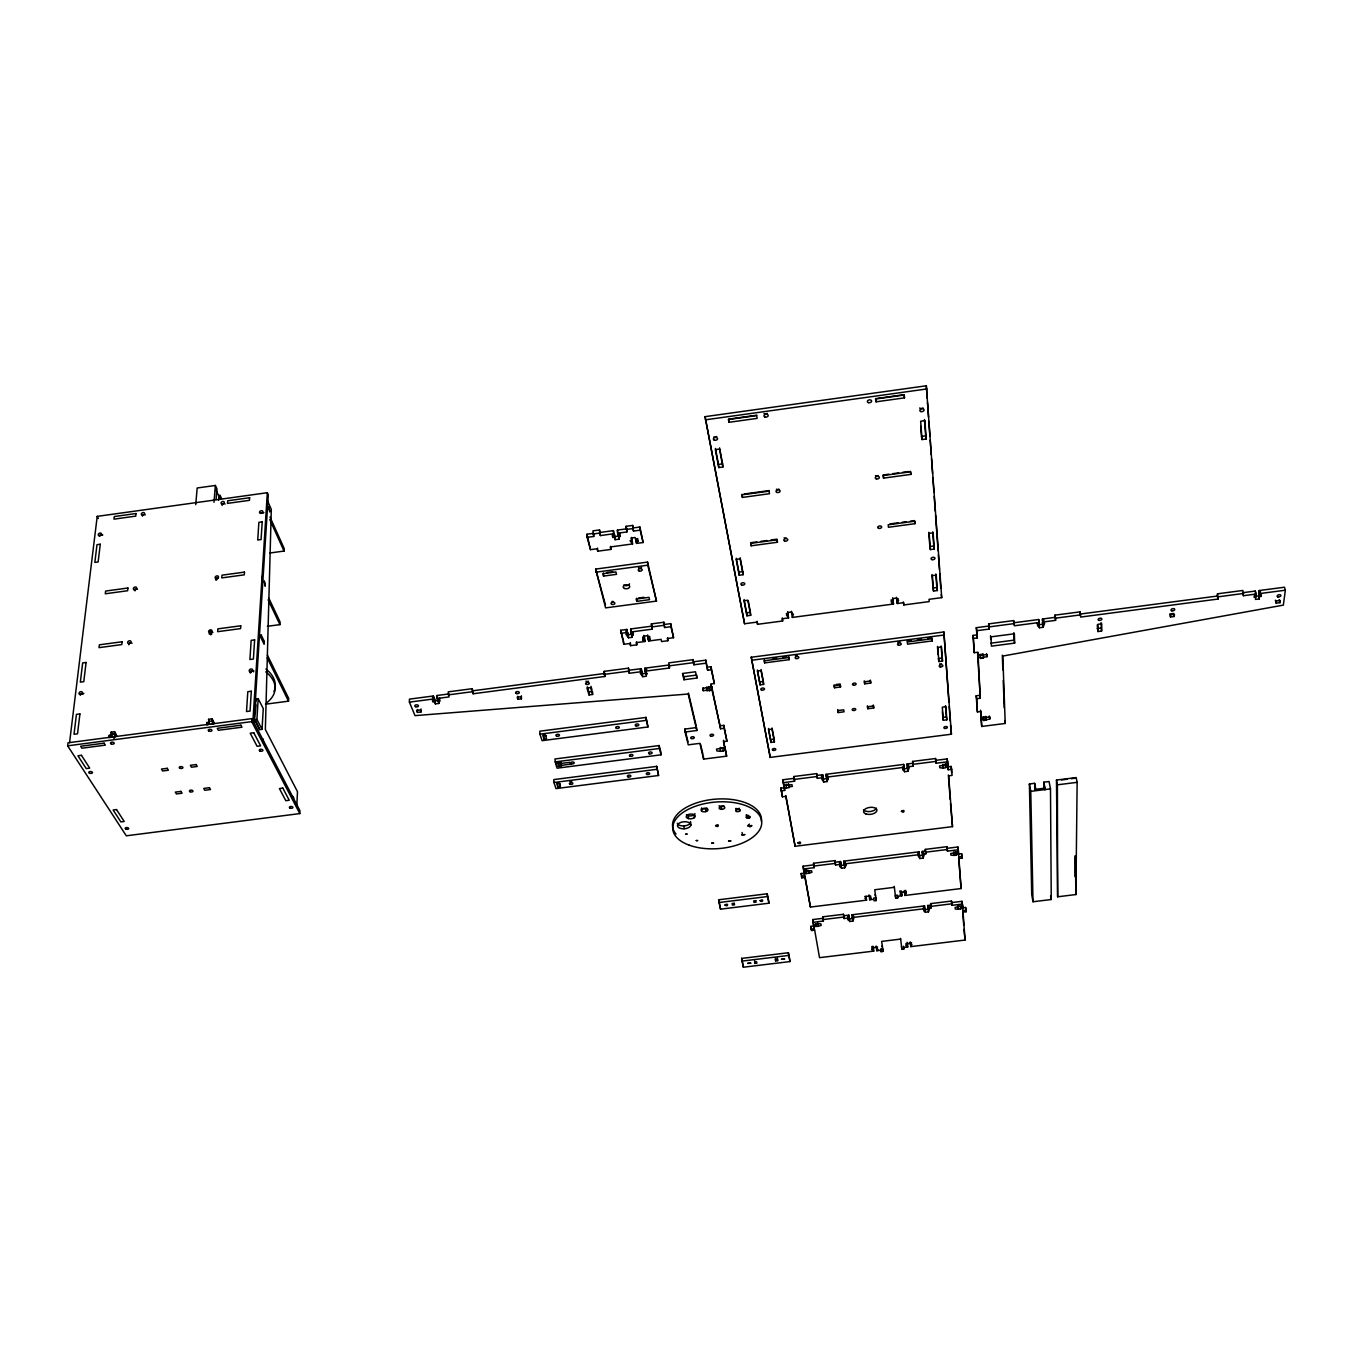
<?xml version="1.0" encoding="UTF-8"?>
<svg xmlns="http://www.w3.org/2000/svg" width="1353" height="1353" viewBox="0 0 1353 1353"><rect width="100%" height="100%" fill="white"/><g stroke="black" fill="none" stroke-linecap="round" stroke-linejoin="round"><path stroke-width="1.5" d="M434.55 701.852L432.994 702.055L432.385 700.55L433.941 700.347L433.417 695.966L409.435 699.129L409.401 702.139L434.55 698.841L435.362 703.881L438.947 703.425L438.152 698.368L438.135 701.378L439.708 701.175L439.099 699.67L437.543 699.873L437.019 695.493L449.027 693.92M437.543 699.873L437.019 695.493M439.708 701.175L439.708 698.165M433.417 695.966L433.941 700.347M435.362 703.881L434.55 698.841M421.037 708.955L421.02 711.966L417.434 712.422L417.468 709.429M1074.958 876.592L1075.178 855.603M1075.347 856.669L1075.889 894.553L1057.64 896.785L1056.473 780.055L1076.176 777.569L1077.14 782.338L1075.889 894.553M1039.358 627.758L1038.715 622.566L1039.358 627.758L1043.095 627.268L1042.47 622.076L1055.56 620.367L1054.934 615.158L1080.032 611.86L1079.998 614.076L1217.294 596.047L1217.497 593.798L1242.849 590.466L1243.424 595.709L1256.125 594.052L1255.296 591.058L1242.612 592.715L1243.424 595.709M1080.032 611.86L1080.641 617.069L1218.072 599.041L1217.497 593.798M1097.841 631.53L1098.01 624.291L1101.765 623.801L1101.579 631.039L1097.841 631.53L1097.266 624.917M1101.579 631.039L1101.054 622.617M299.791 813.593L299.926 810.667L251.912 718.629L68.022 742.797L67.65 745.824L126.303 835.799L299.791 813.593L251.726 721.639L251.912 718.629M296.848 805.272L297.491 791.708L265.357 729.504L271.31 509.337L267.37 500.559M265.476 704.203L288.527 701.158L288.679 698.402L267.387 655.089M267.404 626.304L279.919 624.629L280.071 621.923L268.858 598.263M269.805 553.005L284.045 551.06L284.181 548.489L269.974 516.998M263.767 743.829L262.922 738.907M259.708 729.622L254.567 719.745L255.869 698.96L258.186 698.655L263.277 708.6L262.042 729.318L259.708 729.622L255.869 721.014M252.96 720.625L267.336 492.712L97.213 516.372L69.561 742.662M266.034 520.296L266.186 517.675M254.009 722.637L268.283 494.843L267.336 492.712M255.362 713.116L255.869 704.845M256.14 700.719L255.869 698.96M262.042 729.318L256.918 719.441L258.186 698.655M1170.497 616.968L1170.649 614.769L1174.421 614.279L1174.269 616.478L1170.497 616.968L1169.77 613.991L1173.525 613.501L1174.269 616.478M212.979 723.855L212.117 718.849L208.582 719.306L209.444 724.312L208.582 719.306M211.88 721.859L213.419 721.656L213.25 723.855L211.711 724.058M208.345 722.316L206.806 722.519L206.637 724.734L208.176 724.531M219.592 499.274L219.93 495.08L221.52 498.428M210.713 634.861L211.051 630.667M216.125 499.375L216.97 488.856L215.364 485.456L197.183 487.993L195.711 504.652M218.594 500.153L218.932 495.942M213.994 502.301L215.364 485.456M113.821 738.907L115.8 734.493L114.278 734.696L114.616 731.685L111.098 732.142L110.76 735.153L111.995 737.114L112.316 734.121L111.098 732.142M109.238 735.356L109.001 737.554L110.523 737.368L109.238 735.356L110.76 735.153M1255.296 591.058L1255.939 595.54L1254.299 595.76L1254.113 597.4L1255.753 597.197L1254.924 594.204M1255.753 597.197L1255.499 599.43L1259.288 598.922L1258.73 593.696L1285.35 590.212L1284.487 587.219L1259.102 590.551L1259.744 595.049L1261.402 594.83L1261.199 596.47L1259.558 596.69M1255.939 595.54L1256.125 594.052M1259.288 598.922L1258.73 593.696M1259.744 595.049L1259.102 590.551M1276.167 603.15L1276.471 600.918L1280.259 600.428L1279.955 602.66L1276.167 603.15L1275.338 600.174M1285.35 590.212L1283.354 605.112L1002.81 656.053L1005.228 723.449L981.72 726.46L980.874 717.056M259.15 633.272L259.083 630.972M267.184 505.329L267.217 503.587M782.305 617.949L782.643 620.993L757.528 624.308L757.105 622.092L744.556 623.75L705.065 416.656L926.315 385.791L941.722 597.637L929.004 599.328L929.19 601.595L903.821 604.943L903.347 601.916M705.37 419.836L926.873 388.954M756.767 415.202L728.624 419.126L728.946 422.305L757.122 418.381L756.665 415.574L728.438 419.498L728.946 422.305M876.034 401.824L904.48 397.867L904.244 395.008L875.746 398.983L876.034 401.824L875.526 398.645L903.956 394.687L904.48 397.867M99.53 535.365L102.794 534.909M260.588 513.075L263.903 512.618M715.433 448.452L718.46 464.4L722.57 463.842L722.891 466.988L718.764 467.563L715.365 449.619L719.525 449.044L722.891 466.988M922.036 439.556L920.649 421.223L924.86 420.631L926.213 438.981L922.036 439.556L921.494 436.41L925.672 435.835L924.471 419.515M744.184 493.997L769.113 490.581M888.938 474.193L883.086 475.004L883.577 478.116L910.873 474.396L910.654 471.774L883.323 475.512L883.577 478.116M892.828 473.668L898.663 472.874M902.569 472.332L908.404 471.537M742.442 497.414L769.485 493.71L769.062 491.139L741.968 494.843L742.442 497.414L742.104 494.285M215.516 579.76L216.97 579.558L216.294 578.171M619.116 539.154L618.287 533.572L619.116 539.154L615.141 539.695L614.516 537.226L612.791 537.462L612.317 535.653L614.042 535.416L613.619 533.759L600.377 535.568L599.548 529.953L592.918 530.85L593.747 536.464L587.134 537.361L586.982 534.232L593.595 533.336L593.747 536.464M626.879 531.949L626.676 528.837L617.408 530.088L617.594 533.217L626.879 531.949L626.05 526.334L632.697 525.438L633.508 531.053L640.138 530.156L643.132 542.519L636.553 543.416L635.944 538.663L636.553 543.416M600.208 532.439L613.433 530.63L614.042 535.416M633.305 527.924L639.935 527.027L643.132 542.519M593.088 533.978L599.717 533.082L600.377 535.568M626.253 529.463L632.9 528.566L633.508 531.053M617.594 533.217L620.198 536.448L618.473 536.684M614.516 537.226L614.33 534.114L614.972 536.583L618.93 536.042M631.547 537.395L631.733 540.507L630.024 540.743L632.595 543.94L610.22 546.984L610.863 549.419L597.722 551.195L597.062 548.76L590.5 549.656L587.134 537.361M636.147 541.775L637.855 541.538L637.652 538.426M756.868 541.893L750.797 542.705L751.135 545.8L777.434 542.249L777.079 539.154L771.024 539.982M760.91 541.352L766.982 540.524M890.003 523.899L898.155 522.799M902.231 522.241L906.324 521.7M910.4 521.142L914.476 520.601L914.983 523.679L888.431 527.264L888.194 524.795L914.78 521.209L914.983 523.679M595.658 569.089L647.563 562.087L656.476 601.087L605.603 607.886L595.658 569.089L605.434 604.808M595.827 572.201L647.783 565.199L656.476 601.087M607.108 572.471L612.655 571.727M603.59 576.074L616.528 574.332L615.903 571.947L602.948 573.706L603.59 576.074L603.421 572.979M209.005 633.711L210.493 633.508L209.783 632.139M736.252 558.265L738.89 572.15L742.763 571.626L743.085 574.704L739.195 575.228L736.201 559.381L740.108 558.857L743.085 574.704M930.374 549.589L929.139 533.403L933.113 532.862L934.297 549.064L930.374 549.589L929.849 546.511L933.773 545.986L932.741 531.814M638.413 598.043L643.876 597.299M636.789 601.358L649.541 599.65L648.983 597.349L636.214 599.058L636.789 601.358L636.603 598.28M80.402 693.835L83.852 693.379M253.806 670.767L250.305 671.223L250.998 672.576M652.129 629.179L651.909 626.135L630.65 628.959L630.836 632.003L652.129 629.179L651.368 623.902L663.9 622.245L664.661 627.521L670.936 626.693L673.557 637.72L667.333 638.548L667.858 640.73L661.634 641.559L661.093 639.36L648.645 641.018L648.07 636.519L648.645 641.018M744.082 599.565L746.585 612.774L750.374 612.266L750.695 615.311L746.907 615.818L744.049 600.732L747.854 600.225L750.695 615.311M933.519 591.058L932.352 575.634L936.208 575.126L937.341 590.534L933.519 591.058L933.012 588.014L936.834 587.506L935.836 573.993M636.586 641.796L636.773 644.84L630.566 645.652L629.991 643.487L623.784 644.299L620.655 630.278L626.896 629.449L627.471 633.982L625.847 634.185L628.485 637.787L632.223 637.297L631.462 632.054L632.223 637.297M664.441 624.46L670.699 623.632L673.557 637.72M651.571 626.963L664.137 625.289L664.661 627.521M625.661 631.141L627.285 630.921M620.841 633.339L627.082 632.511L627.471 633.982M630.836 632.003L633.272 634.878L631.648 635.098M786.33 613.619L787.97 613.399M898.291 598.77L896.65 598.99L897.259 603.523L903.601 602.694L903.821 604.943M627.91 635.589L627.724 632.544L628.299 634.743L632.037 634.253M788.055 614.803L786.414 615.006L788.562 617.932L782.271 618.761L782.643 620.993M788.562 617.932L787.683 612.554L791.471 612.046L791.826 614.296L793.467 614.076L792.334 617.425L893.454 604.03L892.676 597.823M893.132 600.867L891.492 601.087L891.661 602.745L893.301 602.525M897.259 603.523L898.595 600.14L896.954 600.36L896.718 598.094L892.912 598.601L893.454 604.03M644.924 641.508L644.349 637.009L642.726 637.229L642.929 640.257L644.552 640.054L644.924 641.508L636.214 642.658L636.773 644.84M643.927 635.403L642.929 640.257M644.129 638.447L643.571 636.248L647.326 635.758L649.897 639.343L648.273 639.563M112.316 734.121L115.817 733.647L114.616 731.685M209.664 721.301L213.199 720.845L212.117 718.849M642.557 673.693L646.193 673.202L645.652 671.122L646.396 676.212L642.743 676.686L641.999 671.595L629.263 673.27L628.502 668.162L604.182 671.359L604.943 676.466L473.093 693.768L472.298 688.694L448.215 691.857L449.027 696.93L437.002 698.52M722.857 748.057L723.128 750.983L720.574 751.321L720.134 747.566L724.836 747.972L723.432 741.63L726.933 741.173L724.126 728.303L720.608 728.76L711.678 686.546L709.276 686.85L709.733 690.723L706.875 690.182L706.621 687.206L706.824 688.085L711.492 687.476L710.731 684.043L714.35 683.569L711.323 669.718L707.67 670.192L706.114 663.173L693.886 664.78L693.159 659.655L668.737 662.869L669.464 667.993L645.077 671.189L644.891 668.179L669.245 664.983L669.464 667.993M473.06 690.757L604.774 673.456M629.077 670.259L641.237 668.653L641.796 673.067L640.223 673.27L642.743 676.686M693.649 661.769L705.86 660.163L707.67 670.192M254.567 719.745L256.918 719.441M448.215 694.884L472.315 691.721L473.093 693.768M604.182 671.359L604.334 674.369L628.688 671.173L629.263 673.27M668.957 665.879L693.413 662.666L693.886 664.78M983.8 720.523L983.242 716.769L983.8 720.523L989.889 718.9L989.787 716.955L981.297 718.037L980.959 711.492L977.407 711.966L976.697 698.723L980.282 698.249L977.678 654.869L980.13 654.548L980.705 658.437L983.411 658.082L982.836 654.192L982.87 655.106L978.101 655.731L977.931 652.197L974.245 652.687L973.467 638.413L977.204 637.923L976.832 630.701L989.297 629.06L988.654 623.868L1013.634 620.587L1014.276 625.779L1039.29 622.498L1038.681 619.505L1013.701 622.786L1013.634 620.587M432.402 697.539L433.958 697.336M640.02 670.259L641.593 670.056M644.891 668.179L645.246 669.583L646.835 669.38M67.65 745.824L251.726 721.639M751.253 657.254L943.87 631.952L951.43 734.205L770.229 757.392L751.253 657.254L770.229 757.392M977.204 637.923L976.291 627.691L988.755 626.05M1043.095 627.268L1044.685 623.259L1043.062 623.479L1042.436 619.014L1054.951 617.357M989.297 629.06L989.195 626.879L1014.209 623.598M1055.56 620.367L1055.56 618.169L1080.675 614.871M1218.292 596.791L1243.678 593.46M645.077 671.189L647.427 673.912L645.855 674.115M1042.453 620.469L1044.076 620.266M1258.916 592.056L1260.573 591.836M435.362 700.871L438.964 700.414M751.558 660.264L944.377 634.963M707.399 667.198L711.052 666.708L714.35 683.569M772.478 658.81L776.571 658.268M782.694 657.473L786.786 656.932M907.051 641.153L911.178 640.612M917.351 639.8L921.478 639.259M927.668 638.447L931.794 637.906L932.285 640.916L907.508 644.163L907.305 641.999L932.116 638.751L932.285 640.916M1039.29 622.498L1037.7 625.779L1039.324 625.576M1038.749 624.748L1042.486 624.257M1254.671 596.436L1258.459 595.946M974.245 652.687L972.942 635.42L976.663 634.929M789.171 659.672L788.816 657.541L764.242 660.771L764.631 662.885L789.171 659.672L788.816 656.662M682.977 673.625L683.722 676.754L696.677 675.046L696.93 678.039L683.958 679.747L682.487 673.49L695.493 671.781L696.93 678.039M521.446 698.808L520.753 696.761L517.15 697.235L517.861 699.281L521.446 698.808L521.379 695.797M587.337 686.8L588.876 691.941L592.479 691.468L592.631 694.461L589.012 694.935L586.965 688.085L590.584 687.612L592.631 694.461M1097.198 628.553L1100.919 628.063M990.853 643.165L1014.073 640.138L1013.854 632.663M1014.632 643.132L991.411 646.159L991.005 636.84L1014.378 633.779L1014.632 643.132L1014.073 640.138M757.443 670.006L759.693 681.895L763.329 681.422L763.633 684.398L760.014 684.872L757.376 671.02L761.046 670.547L763.633 684.398M941.147 645.973L942.026 658.099L938.356 658.573L938.864 661.566L942.534 661.076L941.485 646.937L937.781 647.427L938.864 661.566M709.073 687.781L708.871 686.901L702.816 688.609L703.272 690.656L706.875 690.182M709.276 686.85L709.53 689.844L711.932 689.523L720.608 728.76M980.282 698.249L978.219 657.846L980.671 657.524L980.705 658.437M980.57 655.41L980.519 654.497L983.225 654.142L983.259 655.055L986.946 654.581L987.047 656.695L983.36 657.169L983.411 658.082M836.137 684.517L840.162 683.992L840.551 686.969L834.513 687.764L834.226 685.7L840.264 684.922L840.551 686.969M864.702 683.84L870.74 683.045L870.503 680.999L864.449 681.777L864.702 683.84L864.279 680.863M645.973 717.428L539.83 731.195L539.915 734.172L542.113 740.666L647.935 726.967L645.973 717.428L647.935 726.967M539.915 734.172L646.176 720.388M546.46 735.626L543.889 735.964L543.974 738.941L546.561 738.603L545.344 734.967L542.756 735.305L543.974 738.941M684.889 729.064L696.592 727.542L696.829 730.502L685.108 732.007L684.889 729.064L688.017 741.901M720.337 725.817L723.855 725.36L726.933 741.173M838.065 712.574L844.001 711.813L843.731 709.818L837.778 710.596L838.065 712.574L837.693 709.615M867.78 708.735L873.734 707.974L873.48 705.978L867.527 706.756L867.78 708.735L867.374 705.792M977.407 711.966L976.19 695.78L979.758 695.307M556.387 766.001L557.115 768.183L661.042 754.822L660.839 751.896L659.165 745.554L554.916 758.982L555.762 764.124L569.833 762.314L570.459 764.191L561.224 765.375L561.123 762.432L561.495 766.187L556.387 766.001L556.286 763.058L561.394 763.244M555.018 761.925L659.368 748.497L661.042 754.822M768.521 728.455L770.618 739.482L774.119 739.042L774.423 741.968L770.939 742.425L768.487 729.571L772.022 729.115L774.423 741.968M943.312 720.286L942.314 707.179L945.882 706.706L946.846 719.83L943.312 720.286L942.821 717.361L946.356 716.904L945.527 705.64M685.108 732.007L688.254 744.843L699.873 743.338L703.594 759.101L726.646 756.158L725.259 749.866L723.128 750.983M983.276 717.614L985.83 716.43L986.354 719.356M981.72 726.46L981.399 719.982L983.749 719.695M656.695 766.39L553.834 779.582L553.935 782.508L556.015 788.596L658.556 775.489L656.695 766.39L658.556 775.489M553.935 782.508L656.898 769.316M560.328 786.651L559.178 783.235L556.675 783.556L557.825 786.972L560.328 786.651L560.227 783.725M794.6 781.222L794.279 778.33L782.93 779.768L783.235 782.66L794.6 781.222L793.94 776.504L816.705 773.612L816.992 775.438L822.675 774.711L822.878 775.929L821.389 776.115M908.692 765.02L907.203 765.223L907.085 763.988L912.801 763.261L912.615 761.418L935.549 758.509L936.158 763.244L947.624 761.79L947.151 758.898L935.701 760.352L935.549 758.509M904.075 767.32L826.446 777.18L826.091 774.288L903.652 764.428L904.531 771.717L907.964 771.278L909.115 767.912L907.626 768.115L907.508 766.88L913.224 766.153L913.055 764.31L936.005 761.401L936.158 763.244M794.279 779.413L817.043 776.521L817.347 778.33L823.03 777.62M826.091 774.288L826.277 775.506L827.765 775.32M821.609 777.451L823.081 777.265L823.368 779.074L826.784 778.651L826.497 776.825L827.968 776.639L827.123 781.544L823.723 781.966L821.745 779.007L823.216 778.821M908.827 766.373L907.339 766.559L907.525 768.403L904.108 768.825L903.922 766.999L902.434 767.185L904.531 771.717M826.632 778.398L828.121 778.212L828.324 779.531M904.193 768.538L902.722 768.724L902.857 770.077M945.24 764.107L947.523 763.819L948.233 769.756L951.649 769.316L951.176 766.441L945.713 766.982L945.24 764.107L945.764 767.777L943.261 768.098L942.737 764.428L945.307 764.902M788.714 784.706L786.076 784.25L786.533 787.92L789.019 787.598L788.579 783.996L789.019 787.598M947.624 761.79L947.861 764.868L939.608 765.899L939.76 767.743L943.261 768.098M951.649 769.316L952.089 775.387L948.673 775.827L952.495 826.632L795.107 846.285L785.805 796.376L782.423 796.799L781.29 790.845L780.985 787.953L786.533 787.92M788.9 786.888L792.283 786.448L791.962 784.639L783.81 785.687L783.235 782.66M781.29 790.845L784.689 790.423L783.81 784.537M1029.396 783.996L1034.656 783.336L1035.772 789.306L1044.939 788.156L1043.806 782.186L1049.065 781.527L1050.486 788.884L1051.247 899.525L1032.999 901.758L1031.73 894.705L1029.396 783.996L1030.766 791.353L1032.999 901.758M1061.412 779.971L1067.297 779.227M1071.221 778.736L1075.145 778.229M1057.64 896.785L1057.403 784.825L1077.14 782.338M1030.766 791.353L1050.486 788.884M805.745 868.609L806.067 871.417L803.936 871.67L803.445 868.998L814.134 867.679L813.542 863.265L834.97 860.593L835.224 862.216L840.585 861.54L840.754 862.622L839.367 862.791M844.746 867.814L845.71 864.855L839.706 865.599L841.532 868.22L844.746 867.814L843.798 861.151L919.008 851.815L919.82 858.512L923.05 858.106L922.256 851.409L925.486 851.003L925.317 849.38L946.914 846.69L947.489 851.122L958.296 849.785L957.839 846.995L947.049 848.331L947.489 851.122M803.936 871.67L803.124 866.191L813.813 864.871L813.542 863.265M845.354 862.047L843.968 862.233L843.798 861.151M917.723 853.066L919.127 852.897L919.008 851.815M922.357 852.491L923.761 852.322M947.354 849.498L925.74 852.17L925.909 853.811L922.661 854.2L922.78 855.299M917.841 854.267L919.245 854.098M923.862 853.523L922.475 853.692L922.628 855.316M814.134 867.679L813.863 866.055L835.308 863.4L835.562 865.007L840.923 864.347L841.092 865.43L840.94 863.806L839.553 863.975L839.892 866.783M956.064 852.322L953.645 851.916L954.136 855.4L956.503 855.113L956.013 851.612L956.503 855.113M864.702 896.549L866.055 896.379L866.563 900.168L810.43 907.051L804.984 877.471L801.805 877.86L801.196 873.48L808.823 873.361L808.502 870.554L806.033 870.165L806.473 873.649M904.311 890.528L904.937 895.449L961.087 888.549L958.922 858.479L962.152 858.073L962.034 856.449L961.577 853.658L958.364 854.064L958.161 851.341M956.453 854.403L958.617 854.149L957.839 846.995M804.392 873.091L803.902 870.419L804.697 875.881L801.5 876.27L801.805 877.86M962.034 856.449L958.803 856.855L958.617 854.149M718.646 899.779L767.202 893.775L768.622 900.455L768.91 903.212L720.523 909.165L718.646 899.779L720.523 909.165M718.883 902.536L767.489 896.549L768.91 903.212M894.401 887.314L874.731 889.75L876.186 900.54L874.089 900.794L873.886 899.271L869.708 899.779L870.926 898.595L870.554 895.838M899.796 891.086L901.166 890.917L901.791 895.838L897.614 896.346L897.783 897.885L895.703 898.138L895.314 895.382L897.411 895.128L897.783 897.885M899.931 892.219L901.284 892.05L901.791 895.838M905.8 891.492L904.548 892.692M866.038 896.481L869.184 896.092M904.937 895.449L906.053 893.132L904.7 893.301L904.514 891.745L901.369 892.134L901.555 893.673L900.185 893.843L900.32 894.976L901.673 894.807M873.734 898.037L875.814 897.783L876.186 900.54M822.776 916.81L823.047 918.315L812.73 919.566L813.035 922.323L823.368 921.055L822.776 916.81L843.46 914.29L843.714 915.778L848.872 915.152L849.785 921.478L852.88 921.105L851.984 914.78L924.556 905.901L925.317 912.26L928.429 911.871L929.528 909.098L923.71 909.808L925.317 912.26M928.429 911.871L927.668 905.512L930.796 905.123L930.644 903.618L951.48 901.064L952.022 905.326L962.457 904.058L962.626 906.578L957.941 905.884L958.431 909.284L962.744 908.1L962.304 905.36L962.49 907.863L965.602 907.491L966.143 911.736L963.032 912.108L965.044 940.047L910.823 946.626L910.332 942.956L911.634 942.804M952.022 905.326L951.599 902.586L962.017 901.318L962.626 906.578M847.688 916.319L849.024 916.15M853.472 915.609L851.984 914.78M923.304 907.068L924.556 905.901M927.769 906.527L929.122 906.358M951.903 903.804L931.05 906.358L931.202 907.88L928.073 908.252L927.668 905.512M853.642 916.708L852.305 916.877L852.475 918.518M929.223 907.457L927.87 907.626L928.175 909.267M823.368 921.055L823.098 919.566L843.798 917.03L844.035 918.535L849.21 917.892L849.38 918.89M852.322 917.52L924.962 908.641M817.889 923.609L813.491 924.809M852.88 921.105L853.828 918.349L848.027 919.059L849.785 921.478M810.819 926.348L813.897 925.959L814.218 928.699L811.124 929.088L810.819 926.348L811.09 927.82M812.73 919.566L813.762 926.247L818.193 926.348L817.77 923.017M966.042 910.231L962.913 910.603L962.744 908.1M814.489 930.188L811.411 930.56L811.124 929.088M741.647 958.414L788.393 952.732L789.678 958.871L789.949 961.577L743.372 967.209L741.647 958.414L743.372 967.209M900.675 939.083L881.682 941.4L883.035 951.43L881.023 951.666L880.82 950.246L876.778 950.736L877.962 949.637L876.304 947.083L877.607 946.931M741.884 961.12L788.681 955.438L789.949 961.577M871.806 946.559L873.125 946.407L873.75 951.108L819.529 957.67L814.54 929.41M873.277 947.675L876.304 947.303M910.434 943.176L907.389 943.548L907.559 944.986L906.239 945.138L907.778 946.982L903.736 947.472L903.905 948.91L901.893 949.146L901.504 946.44M754.906 963.421L756.902 963.167L756.581 961.763L754.568 962L754.906 963.421L754.653 960.698M777.654 960.664L777.349 959.243L775.337 959.48L775.658 960.901L777.654 960.664L777.383 957.941M910.332 942.956L910.586 944.614L911.905 944.445L910.823 946.626M872.313 950.313L871.958 947.607L873.277 947.455L873.48 949.113L872.161 949.265L873.75 951.108M261.856 576.378L262.414 579.76L261.822 578.729M749.782 826.954C757.122 822.979 742.865 829.101 749.511 824.112M746.484 817.618L746.704 817.855A1.962 1.032 -5.3 0 0 748.446 818.193L748.936 818.108A1.962 1.032 -5.3 0 0 750.188 816.722L749.968 816.502A1.962 1.032 -5.3 0 0 747.719 816.231L747.262 816.383A1.962 1.032 -5.3 0 0 746.484 817.618L746.247 814.81M115.8 734.493L117.018 736.455M114.278 734.696L115.495 736.658M134.64 589.299L135.401 590.669M206.806 722.519L207.905 724.515M97.213 516.372L98.363 518.453M213.419 721.656L214.501 723.652M292.857 796.325L293.787 798.118M210.053 630.599L211.829 634.033M267.217 657.896L288.527 701.158M216.04 490.327L220.235 498.699M268.131 599.802L279.919 624.629M269.805 519.569L284.045 551.06M881.97 946.001L882.46 947.134M875.053 894.688L875.56 895.906M409.401 702.139L415.016 715.636L688.203 694.021L696.829 730.502M417.434 712.422L416.606 710.41L420.191 709.936L421.02 711.966M438.135 701.378L438.947 703.425M590.957 686.326L591.971 689.759M604.334 674.369L604.943 676.466M1279.109 599.667L1279.955 602.66M586.982 534.232L590.5 549.656M620.655 630.278L623.107 639.428M1217.294 596.047L1218.072 599.041M630.65 628.959L631.225 633.475M641.796 673.067L641.237 668.653M617.408 530.088L618.017 534.875M651.368 623.902L651.909 626.135M626.05 526.334L626.676 528.837M631.733 540.507L631.124 538.037L635.098 537.496L635.707 539.965L637.415 539.729L637.855 541.538M688.457 693.057L696.119 725.512M700.566 744.353L702.9 754.213M720.574 751.321L716.921 750.949L716.498 749.055L722.519 748.277M709.53 689.844L709.733 690.723M723.517 740.277L724.836 747.972M1054.934 615.158L1055.56 618.169M1042.436 619.014L1043.062 623.479M1042.47 622.076L1043.078 625.069M1039.307 623.97L1038.681 619.505M1037.108 622.786L1037.7 625.779M1056.473 780.055L1057.403 784.825M1044.601 788.833L1043.84 784.858L1043.873 788.731M705.065 416.656L744.556 623.75M1035.434 789.103L1034.656 783.336M1035.451 789.983L1034.69 786.008L1034.757 789.881M780.985 787.953L782.423 796.799M1050.588 896.007L1051.247 899.525M801.196 873.48L801.5 875.07M782.93 779.768L784.689 790.423M785.856 795.496L795.107 846.285M719.593 447.877L722.57 463.842M740.159 557.74L742.763 571.626M748.26 600.935L750.374 612.266M761.096 669.532L763.329 681.422M772.056 727.999L774.119 739.042M988.654 623.868L989.195 626.879M1004.687 720.523L1005.228 723.449M803.124 866.191L803.614 868.88M805.035 876.659L810.43 907.051M804.206 873.226L804.697 875.881M813.035 922.323L813.897 925.959M813.762 926.247L814.218 928.699M986.506 653.719L987.047 656.695M817.702 923.625L820.916 923.896L821.186 925.384L818.193 926.348M806.067 871.417L811.614 870.723L811.901 872.33L808.823 873.361M815.622 923.896L815.927 926.636M976.291 627.691L976.832 630.701M751.135 545.8L750.695 543.365L777.045 539.813L777.434 542.249M989.364 715.974L989.889 718.9M977.576 652.755L978.101 655.731M977.678 654.869L978.219 657.846M972.942 635.42L973.467 638.413M985.863 717.276L986.388 720.202M793.94 776.504L794.279 778.33M981.399 719.982L980.536 710.207M976.19 695.78L976.697 698.723M925.672 435.835L926.213 438.981M933.773 545.986L934.297 549.064M941.214 594.61L941.722 597.637M936.834 587.506L937.341 590.534M942.026 658.099L942.534 661.076M910.349 471.267L910.873 474.396M951.43 734.205L950.516 725.09M946.356 716.904L946.846 719.83M947.861 764.868L947.151 758.898M962.152 858.073L961.577 853.658M791.742 612.892L791.979 614.38M952.495 826.632L950.499 803.462M966.143 911.736L965.602 907.491M961.087 888.549L958.617 857.684M960.715 908.996L960.275 906.256M965.044 940.047L964.029 929.359M849.21 917.249L849.43 918.738M896.481 597.316L897.107 602.017M891.187 599.7L891.661 602.745M912.615 761.418L913.224 766.153M925.317 849.38L925.909 853.811M930.644 903.618L931.202 907.88M922.256 851.409L922.661 854.2M907.085 763.988L907.964 771.278M923.811 910.924L923.422 908.167L924.759 908.015L925.063 909.639M905.664 890.359L906.053 893.132M910.214 941.908L910.586 944.614M866.055 896.379L866.258 898.02L864.905 898.189L866.563 900.168M870.317 680.069L870.74 683.045M907.17 942.28L907.778 946.982M873.311 705.014L873.734 707.974M905.969 943.481L906.358 946.187M903.533 946.204L903.905 948.91M869.201 895.99L870.926 898.595M883.035 951.43L882.68 948.724L880.668 948.977L881.023 951.666M876.152 946.035L876.778 950.736M869.032 894.874L869.708 899.779M834.141 684.787L834.513 687.764M845.896 866.038L845.54 863.231L844.154 863.417L844.39 865.024L844.154 863.941L919.431 854.606L919.533 855.688M848.872 915.152L849.21 917.892M847.857 917.419L848.196 920.158M840.585 861.54L841.532 868.22M843.46 914.29L844.035 918.535M826.277 775.506L827.123 781.544M834.97 860.593L835.562 865.007M822.675 774.711L823.723 781.966M894.232 886.367L895.703 898.138M900.54 938.39L901.893 949.146M816.705 773.612L817.347 778.33M791.471 611.252L792.334 617.425M787.7 611.759L788.325 616.444M907.288 943.329L907.406 944.276M764.31 659.875L764.631 662.885M770.618 739.482L770.939 742.425M903.652 764.428L903.77 765.646M757.206 621.281L757.528 624.308M788.393 952.732L788.681 955.438M759.693 681.895L760.014 684.872M746.585 612.774L746.907 615.818M738.89 572.15L739.195 575.228M919.82 858.512L918.146 855.874L924.167 855.113L923.05 858.106M775.387 958.195L775.658 960.901M767.202 893.775L767.489 896.549M718.46 464.4L718.764 467.563M748.801 818.142L748.158 815.335A1.962 1.032 -5.3 0 1 746.755 815.166M742.12 832.501L742.391 835.359M739.262 808.333L739.533 811.208M736.336 808.604L736.59 811.479A2.249 1.184 -5.2 0 0 739.33 811.326L739.753 811.09A2.249 1.184 -5.2 0 0 739.381 809.432A2.249 1.184 -5.2 0 0 736.235 809.838L735.931 810.126A2.249 1.184 -5.2 0 0 736.59 811.479M723.855 725.36L724.126 728.303M726.646 756.158L724.988 746.941L725.259 749.866M711.052 666.708L711.323 669.718M711.678 686.546L711.932 689.523M711.221 684.483L711.492 687.476M721.301 806.439L721.555 809.331A2.824 1.488 -4.9 0 0 724.531 808.248L724.734 807.859A2.824 1.488 -4.9 0 0 722.333 806.303A2.824 1.488 -4.9 0 0 719.153 807.775L719.153 808.164A2.824 1.488 -4.9 0 0 721.555 809.331M705.86 660.163L706.114 663.173M706.824 688.085L707.078 691.062M703.019 687.662L703.272 690.656M703.357 756.192L703.594 759.101M693.159 659.655L693.413 662.666M705.64 808.705L705.877 811.58M701.463 808.181L701.7 811.073M951.48 901.064L951.599 902.586M946.914 846.69L947.049 848.331M683.722 676.754L683.958 679.747M694.072 814.794L694.292 817.669A4.499 2.368 -4.4 0 1 689.032 818.717L688.017 818.464A4.499 2.368 -4.4 0 1 687.172 815.183A4.499 2.368 -4.4 0 1 693.48 814.388L694.309 814.777A4.499 2.368 -4.4 0 1 694.309 817.669M690.537 822.489L690.774 825.347A6.714 3.518 -4.3 0 1 685.024 828.696L683.282 828.797A6.714 3.518 -4.3 0 1 677.498 825.178A6.714 3.518 -4.3 0 1 684.99 821.728L686.681 821.863A6.714 3.518 -4.3 0 1 690.774 825.347M688.305 815.724L688.525 818.582M920.716 426.212L921.494 436.41M928.784 532.338L929.849 546.511M931.98 574.518L933.012 588.014M937.443 646.446L938.052 654.531M942.398 711.729L942.821 717.361M670.699 623.632L670.936 626.693M683.941 825.888L684.161 828.746M947.996 766.694L948.233 769.756M947.523 763.819L947.76 766.863M948.368 774.981L950.195 799.386M958.212 906.459L955.133 907.491L955.252 909.013L958.431 909.284M954.136 855.4L950.855 855.096L950.719 853.472L958.499 852.508L958.296 849.785M667.621 637.686L667.858 640.73M663.9 622.245L664.137 625.289M962.017 901.318L962.186 903.838M962.744 911.381L963.742 925.367M951.176 766.441L951.616 772.512M926.315 385.791L927.211 398.306M927.498 402.484L928.547 417.113M928.851 421.29L929.883 435.903M930.188 440.08L931.236 454.693M931.524 458.87L932.572 473.482M932.86 477.66L933.908 492.289M934.213 496.466L935.244 511.079M935.549 515.256L938.086 550.756M938.373 554.933L939.422 569.545M939.726 573.723L940.758 588.335M943.87 631.952L948.893 702.325M949.18 706.452L950.212 720.946M647.563 562.087L647.783 565.199M659.165 745.554L659.368 748.497M649.694 636.299L649.897 639.343M647.664 634.912L647.867 637.956M639.935 527.027L640.138 530.156M644.349 637.009L644.552 640.054M645.246 669.583L645.449 672.593M632.697 525.438L632.9 528.566M641.999 671.595L642.201 674.606M632.595 543.94L631.986 539.187L632.189 542.316M633.086 631.834L633.272 634.878M630.38 642.624L630.566 645.652M628.299 634.743L628.485 637.787M626.896 629.449L627.082 632.511M628.502 668.162L628.688 671.173M620.012 533.336L620.198 536.448M623.598 641.254L623.784 644.299M614.972 536.583L615.141 539.695M613.433 530.63L613.619 533.759M612.605 534.334L612.791 537.462M610.677 546.308L610.863 549.419M599.548 529.953L599.717 533.082M597.569 548.083L597.722 551.195M588.876 691.941L589.012 694.935M990.548 635.707L990.7 639.445M1002.319 655.19L1002.861 669.938M1003.233 680.474L1004.23 707.89M558.586 762.754L558.958 766.508M557.724 784.047L557.825 786.972M517.776 696.271L517.861 699.281M1044.939 788.156L1044.973 789.932L1043.806 782.186M472.298 688.694L472.315 691.721M571.744 781.391A1.742 0.947 -2.6 0 1 570.019 781.357M629.483 583.786A3.247 1.996 -3.5 0 1 627.166 585.578A3.247 1.996 -3.5 0 1 623.733 585.037M613.061 601.425A1.928 1.167 -3.3 0 1 612.08 601.409M641.576 567.465A1.962 1.218 -3.8 0 1 638.464 567.634M706.942 808.13A3.382 1.793 -4.7 0 1 706.283 808.485L705.505 808.756A3.382 1.793 -4.7 0 1 701.598 808.316M694.968 813.61A4.499 2.368 -4.4 0 1 688.812 815.842L687.798 815.588A4.499 2.368 -4.4 0 1 686.377 814.692M723.906 805.728A2.824 1.488 -4.9 0 1 719.086 805.661M676.01 834.057A44.581 23.356 -4.8 0 1 673.439 829.846M672.948 828.374A44.581 23.356 -4.8 0 1 715.416 799.149A44.581 23.356 -4.8 0 1 761.367 821.322M739.059 808.451A2.249 1.184 -5.2 0 1 735.914 808.418M690.537 821.559A6.697 3.518 -4.3 0 1 684.804 825.837L683.062 825.939A6.697 3.518 -4.3 0 1 677.295 823.233M767.354 413.308A2.131 1.421 -7.1 0 1 763.971 413.477M716.819 436.461A2.114 1.404 -5.8 0 1 713.877 436.867M922.983 407.845A2.148 1.404 -10.7 0 1 919.634 408.014M778.888 489.076A2.046 1.302 -6.9 0 1 776.419 489.211M877.962 475.529A2.063 1.319 -9.1 0 1 875.476 475.647M786.144 537.885A1.996 1.235 -6.9 0 1 784.182 537.834M876.423 808.113A6.714 3.501 -7.1 0 1 870.317 811.496A6.714 3.501 -7.1 0 1 863.552 809.737M941.519 663.663A1.843 1.049 -8.9 0 1 939.692 663.917M899.931 641.948A1.877 1.082 -8.4 0 1 897.665 642.066M797.272 655.529A1.86 1.082 -6.6 0 1 795.446 655.478M588.487 681.219A1.843 1.065 -2.8 0 1 585.9 681.151M265.763 671.849A46.492 26.231 3.3 0 1 266.845 702.664M265.932 669.042A46.442 26.248 3.3 0 1 273.915 691.518M142.42 516.153A1.708 1.218 -24.5 0 1 145.312 514.85M222.078 505.43A1.708 1.235 -23 0 1 225.156 504.043M99.462 536.329A1.725 1.218 -25.5 0 1 102.27 535.365M80.334 694.918A1.827 1.353 -28.9 0 1 83.294 693.869M250.254 673.05A1.827 1.387 -25.5 0 1 251.607 671.105A1.827 1.387 -25.5 0 1 253.671 671.849M261.044 513.396A1.708 1.252 -22.5 0 1 263.057 512.905M134.488 590.669A1.759 1.285 -26 0 1 137.448 589.316M216.209 579.879A1.759 1.285 -24.4 0 1 218.408 577.934M128.789 644.789A1.793 1.319 -27.1 0 1 132.036 643.301M209.698 633.914A1.793 1.336 -25.5 0 1 212.911 632.409M715.602 825.651C718.781 828.865 719.711 822.489 715.602 825.651M724.988 905.005C727.999 907.863 728.844 902.147 724.988 905.005M742.002 834.784L744.742 834.615L742.002 834.784M747.719 963.37L750.729 963.201L747.719 963.37M760.115 900.675C763.075 903.55 764.005 897.8 760.115 900.675M264.309 641.457L264.139 644.265L260.825 637.517L261.011 634.692L264.309 641.457M264.342 581.198L265.137 585.967L264.342 581.198M268.943 507.037L269.737 511.705L268.943 507.037M251.32 691.231L250.051 711.069L246.517 711.543L247.802 691.704L251.32 691.231M254.635 639.868L253.4 659.046L249.916 659.52L251.168 640.341L254.635 639.868M262.211 521.869L261.078 539.543L257.73 540.016L258.88 522.326L262.211 521.869M781.544 959.277L784.537 959.091L781.544 959.277M240.766 625.779L240.563 628.604L217.647 631.682L217.867 628.857L240.766 625.779M244.47 572.099L244.284 574.839L221.774 577.9L221.993 575.177L244.47 572.099M249.628 497.735L249.442 500.339L227.507 503.384L227.71 500.779L249.628 497.735M797.881 842.868C800.908 845.997 801.991 839.773 797.881 842.868M122.074 641.762L121.77 644.586L99.04 647.647L99.361 644.823L122.074 641.762M127.926 588.014L127.622 590.737L105.297 593.781L105.619 591.058L127.926 588.014M136.027 513.531L135.74 516.119L113.973 519.146L114.278 516.542L136.027 513.531M79.912 713.927L77.527 733.8L74.026 734.256L76.428 714.384L79.912 713.927M86.085 662.48L83.785 681.692L80.334 682.149L82.668 662.936L86.085 662.48M100.274 544.227L98.143 561.952L94.845 562.408L96.993 544.684L100.274 544.227M901.419 811.31C904.244 814.421 905.563 808.215 901.419 811.31M685.903 834.074L686.986 834.074L685.903 834.074M696.271 840.568L697.573 840.585L696.271 840.568M711.881 843.054L713.505 843.071L711.881 843.054M728.574 840.906L730.738 840.94L728.574 840.906M706.52 811.36L705.742 811.631A3.382 1.793 -4.7 0 1 701.835 811.191L701.429 810.802A3.382 1.793 -4.7 0 1 703.442 808.384A3.382 1.793 -4.7 0 1 707.771 809.212L707.957 809.669A3.382 1.793 -4.7 0 1 706.52 811.36M104.113 743.169L80.639 746.247L81.907 748.209L105.331 745.131L104.113 743.169M240.919 725.208L217.241 728.32L218.323 730.299L241.984 727.204L240.919 725.208M81.434 755.312L77.933 755.769L86.254 768.589L89.721 768.132L81.434 755.312M253.755 732.751L250.204 733.208L257.121 746.298L260.622 745.841L253.755 732.751M167.248 768.318L161.481 769.062L162.614 770.973L168.381 770.212L167.248 768.318M196.134 764.563L190.35 765.308L191.466 767.219L197.234 766.458L196.134 764.563M180.981 791.387L175.298 792.114L176.397 793.957L182.08 793.23L180.981 791.387M209.444 787.7L203.745 788.444L204.81 790.287L210.493 789.543L209.444 787.7M116.51 809.551L113.145 809.99L120.874 821.914L124.222 821.474L116.51 809.551M282.828 788.106L279.411 788.545L285.821 800.705L289.221 800.266L282.828 788.106M734.189 903.297L732.091 903.55L732.463 905.072L734.544 904.819L734.189 903.297M755.752 900.624L753.672 900.895L754.01 902.417L756.09 902.163L755.752 900.624M630.177 756.226A1.759 0.964 -3.6 0 0 632.95 755.431A1.759 0.964 -3.6 0 0 630.498 754.534A1.759 0.964 -3.6 0 0 630.177 756.226M649.288 753.773A1.759 0.964 -3.9 0 0 652.095 752.961A1.759 0.964 -3.9 0 0 649.643 752.082A1.759 0.964 -3.9 0 0 649.288 753.773M571.44 763.769A1.759 0.964 -2.6 0 0 574.213 762.974A1.759 0.964 -2.6 0 0 571.71 762.094A1.759 0.964 -2.6 0 0 571.44 763.769M628.08 776.876A1.742 0.947 -3.5 0 0 630.836 776.098A1.742 0.947 -3.5 0 0 628.418 775.235A1.742 0.947 -3.5 0 0 628.08 776.876M646.954 774.457A1.742 0.947 -3.8 0 0 649.711 773.679A1.742 0.947 -3.8 0 0 647.292 772.817A1.742 0.947 -3.8 0 0 646.954 774.457M570.137 784.283A1.742 0.93 -2.6 0 0 572.86 783.505A1.742 0.93 -2.6 0 0 570.408 782.66A1.742 0.93 -2.6 0 0 570.137 784.283M616.478 728.371A1.793 0.998 -3.3 0 0 619.302 727.542A1.793 0.998 -3.3 0 0 616.799 726.629A1.793 0.998 -3.3 0 0 616.478 728.371M635.944 725.851A1.793 1.015 -3.7 0 0 638.785 725.022A1.793 1.015 -3.7 0 0 636.282 724.092A1.793 1.015 -3.7 0 0 635.944 725.851M556.675 736.117A1.793 0.998 -2.4 0 0 559.482 735.305A1.793 0.998 -2.4 0 0 556.929 734.375A1.793 0.998 -2.4 0 0 556.675 736.117M624.528 588.47A3.264 1.979 -3.5 0 0 629.686 586.864A3.264 1.979 -3.5 0 0 625.137 585.02A3.264 1.979 -3.5 0 0 624.528 588.47M611.81 604.351A1.928 1.167 -3.3 0 0 614.854 603.404A1.928 1.167 -3.3 0 0 612.148 602.322A1.928 1.167 -3.3 0 0 611.81 604.351M639.039 570.932A1.979 1.218 -3.8 0 0 642.168 569.968A1.979 1.218 -3.8 0 0 639.428 568.818A1.979 1.218 -3.8 0 0 639.039 570.932M689.303 845.219A44.632 23.322 -4.8 0 0 761.215 826.226A44.632 23.322 -4.8 0 0 701.192 804.477A44.632 23.322 -4.8 0 0 689.303 845.219M764.733 416.893A2.131 1.421 -7.1 0 0 768.166 415.777A2.131 1.421 -7.1 0 0 765.308 414.407A2.131 1.421 -7.1 0 0 764.733 416.893M868.558 402.67A2.148 1.421 -9.6 0 0 871.62 400.995A2.148 1.421 -9.6 0 0 868.305 400.2A2.148 1.421 -9.6 0 0 868.558 402.67M714.181 440.046A2.114 1.404 -5.7 0 0 717.564 438.93A2.114 1.404 -5.7 0 0 714.688 437.611A2.114 1.404 -5.7 0 0 714.181 440.046M741.63 584.953A1.945 1.184 -5.8 0 0 744.759 583.989A1.945 1.184 -5.8 0 0 742.12 582.889A1.945 1.184 -5.8 0 0 741.63 584.953M932.116 559.652A1.979 1.184 -9.5 0 0 934.974 558.231A1.979 1.184 -9.5 0 0 931.963 557.588A1.979 1.184 -9.5 0 0 932.116 559.652M920.987 411.583A2.148 1.404 -10.6 0 0 924.082 409.925A2.148 1.404 -10.6 0 0 920.801 409.147A2.148 1.404 -10.6 0 0 920.987 411.583M776.774 492.34A2.046 1.302 -6.9 0 0 780.089 491.291A2.046 1.302 -6.9 0 0 777.349 490.04A2.046 1.302 -6.9 0 0 776.774 492.34M876.406 478.928A2.063 1.319 -9.1 0 0 879.349 477.372A2.063 1.319 -9.1 0 0 876.169 476.662A2.063 1.319 -9.1 0 0 876.406 478.928M784.537 540.929A1.996 1.235 -6.9 0 0 787.767 539.932A1.996 1.235 -6.9 0 0 785.112 538.765A1.996 1.235 -6.9 0 0 784.537 540.929M878.807 528.397A2.013 1.235 -8.8 0 0 881.682 526.926A2.013 1.235 -8.8 0 0 878.587 526.266A2.013 1.235 -8.8 0 0 878.807 528.397M865.835 813.914A6.731 3.501 -7.1 0 0 876.812 810.971A6.731 3.501 -7.1 0 0 868.102 807.724A6.731 3.501 -7.1 0 0 865.835 813.914M1099.042 620.367A1.911 1.082 -11.7 0 0 1101.883 619.048A1.911 1.082 -11.7 0 0 1099.093 618.456A1.911 1.082 -11.7 0 0 1099.042 620.367M1171.85 610.829A1.928 1.082 -12.9 0 0 1174.742 609.493A1.928 1.082 -12.9 0 0 1171.986 608.901A1.928 1.082 -12.9 0 0 1171.85 610.829M1277.909 596.927A1.945 1.082 -14.4 0 0 1280.885 595.591A1.945 1.082 -14.4 0 0 1278.162 594.982A1.945 1.082 -14.4 0 0 1277.909 596.927M944.817 728.455A1.776 0.964 -8.6 0 0 947.388 727.288A1.776 0.964 -8.6 0 0 944.682 726.781A1.776 0.964 -8.6 0 0 944.817 728.455M940.183 666.894A1.843 1.049 -8.9 0 0 942.855 665.625A1.843 1.049 -8.9 0 0 940.047 665.084A1.843 1.049 -8.9 0 0 940.183 666.894M898.527 645.195A1.877 1.082 -8.4 0 0 901.216 643.893A1.877 1.082 -8.4 0 0 898.341 643.335A1.877 1.082 -8.4 0 0 898.527 645.195M795.801 658.488A1.86 1.082 -6.6 0 0 798.811 657.609A1.86 1.082 -6.6 0 0 796.325 656.594A1.86 1.082 -6.6 0 0 795.801 658.488M761.519 689.979A1.827 1.032 -5.8 0 0 764.462 689.134A1.827 1.032 -5.8 0 0 762.01 688.153A1.827 1.032 -5.8 0 0 761.519 689.979M772.952 750.323A1.759 0.964 -5.9 0 0 775.776 749.528A1.759 0.964 -5.9 0 0 773.442 748.632A1.759 0.964 -5.9 0 0 772.952 750.323M852.796 710.376A1.793 0.998 -7.3 0 0 855.722 709.547A1.793 0.998 -7.3 0 0 853.388 708.617A1.793 0.998 -7.3 0 0 852.796 710.376M853.506 685.142A1.827 1.032 -7.4 0 0 856.111 683.908A1.827 1.032 -7.4 0 0 853.269 683.366A1.827 1.032 -7.4 0 0 853.506 685.142M691.451 738.535A1.776 0.981 -4.6 0 0 694.275 737.74A1.776 0.981 -4.6 0 0 691.84 736.827A1.776 0.981 -4.6 0 0 691.451 738.535M710.714 736.066A1.776 0.981 -4.9 0 0 713.555 735.254A1.776 0.981 -4.9 0 0 711.137 734.341A1.776 0.981 -4.9 0 0 710.714 736.066M415.642 706.74A1.843 1.049 0.1 0 0 418.449 705.877A1.843 1.049 0.1 0 0 415.743 704.93A1.843 1.049 0.1 0 0 415.642 706.74M516.406 693.514A1.843 1.049 -1.6 0 0 519.281 692.668A1.843 1.049 -1.6 0 0 516.643 691.687A1.843 1.049 -1.6 0 0 516.406 693.514M586.39 684.347A1.843 1.065 -2.8 0 0 589.299 683.485A1.843 1.065 -2.8 0 0 586.695 682.504A1.843 1.065 -2.8 0 0 586.39 684.347M289.931 808.029A1.742 0.913 1.5 0 0 292.857 807.656A1.742 0.913 1.5 0 0 290.692 806.489A1.742 0.913 1.5 0 0 289.931 808.029M259.827 750.949A1.827 0.998 2.3 0 0 262.854 750.56A1.827 0.998 2.3 0 0 260.571 749.291A1.827 0.998 2.3 0 0 259.827 750.949M208.836 731.009A1.86 1.015 3.2 0 0 211.914 730.62A1.86 1.015 3.2 0 0 209.546 729.318A1.86 1.015 3.2 0 0 208.836 731.009M111.132 743.846A1.86 0.998 4.5 0 0 114.176 743.44A1.86 0.998 4.5 0 0 111.741 742.171A1.86 0.998 4.5 0 0 111.132 743.846M89.467 773.155A1.843 0.964 4.5 0 0 92.461 772.766A1.843 0.964 4.5 0 0 90.042 771.531A1.843 0.964 4.5 0 0 89.467 773.155M125.778 829.085A1.759 0.896 3.6 0 0 128.67 828.712A1.759 0.896 3.6 0 0 126.37 827.579A1.759 0.896 3.6 0 0 125.778 829.085M189.995 791.708A1.793 0.947 3 0 0 192.938 791.319A1.793 0.947 3 0 0 190.655 790.135A1.793 0.947 3 0 0 189.995 791.708M179.864 768.216A1.827 0.964 3.3 0 0 182.875 767.827A1.827 0.964 3.3 0 0 180.541 766.593A1.827 0.964 3.3 0 0 179.864 768.216M142.403 515.155A1.708 1.218 -24.5 0 0 144.568 513.277A1.708 1.218 -24.5 0 0 141.896 513.091A1.708 1.218 -24.5 0 0 142.403 515.155M222.163 504.077A1.708 1.235 -23 0 0 224.294 502.217A1.708 1.235 -23 0 0 221.588 502.014A1.708 1.235 -23 0 0 222.163 504.077M99.276 535.687A1.725 1.218 -25.5 0 0 101.475 533.809A1.725 1.218 -25.5 0 0 98.803 533.606A1.725 1.218 -25.5 0 0 99.276 535.687M80.098 694.546A1.843 1.353 -28.9 0 0 82.432 692.482A1.843 1.353 -28.9 0 0 79.624 692.212A1.843 1.353 -28.9 0 0 80.098 694.546M250.39 671.883A1.827 1.387 -25.5 0 0 252.639 669.82A1.827 1.387 -25.5 0 0 249.764 669.549A1.827 1.387 -25.5 0 0 250.39 671.883M260.689 513.362A1.725 1.252 -22.5 0 0 262.82 511.468A1.725 1.252 -22.5 0 0 260.08 511.265A1.725 1.252 -22.5 0 0 260.689 513.362M134.454 589.773A1.759 1.285 -26 0 0 136.687 587.811A1.759 1.285 -26 0 0 133.947 587.574A1.759 1.285 -26 0 0 134.454 589.773M216.294 578.61A1.759 1.285 -24.4 0 0 218.476 576.649A1.759 1.285 -24.4 0 0 215.719 576.429A1.759 1.285 -24.4 0 0 216.294 578.61M128.738 643.605A1.81 1.319 -27.1 0 0 131.004 641.593A1.81 1.319 -27.1 0 0 128.214 641.339A1.81 1.319 -27.1 0 0 128.738 643.605M209.766 632.697A1.793 1.336 -25.5 0 0 211.998 630.684A1.793 1.336 -25.5 0 0 209.174 630.447A1.793 1.336 -25.5 0 0 209.766 632.697"/></g></svg>
